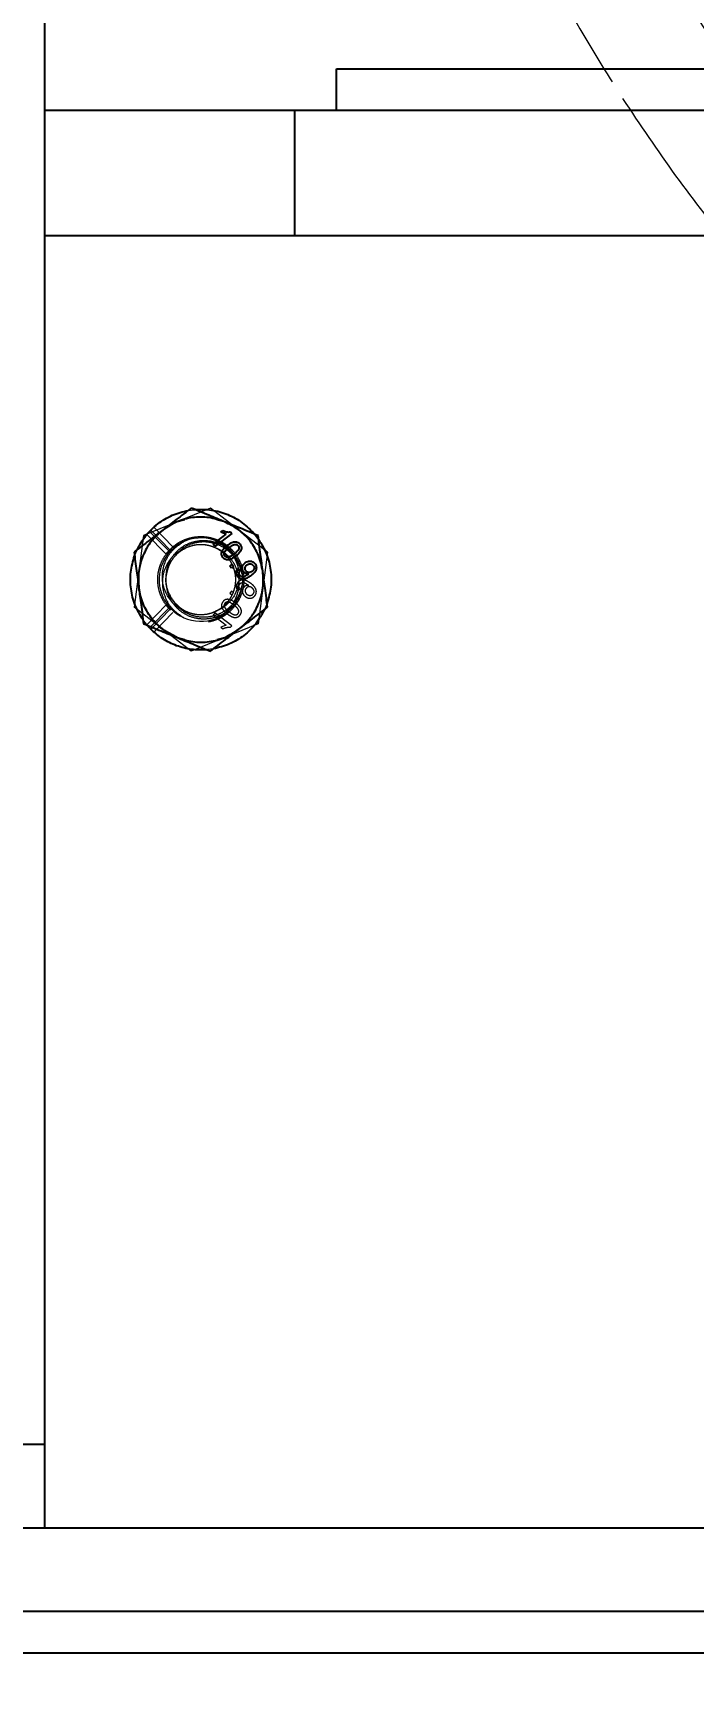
# Model space of a CAD drawing. Header units: millimetres. Extents: x 861 to 27901, y 673 to 17923.
# Drawn here: x 10476.5 to 10602.1, y 5365.5 to 5681.2 of the extents above; entities that cross this region are included whole.
import ezdxf

# ---------------------------------------------------------------- set-up
doc = ezdxf.new("R2010")
doc.units = ezdxf.units.MM
doc.header["$LTSCALE"] = 33.3
doc.linetypes.add('HIDDEN', pattern=[1.905, 1.27, -0.635])
doc.layers.add('CAPA_1', color=7, linetype='Continuous')
doc.styles.add('SLDTEXTSTYLE0', font='TXT', dxfattribs={"width": 0.75})
doc.dimstyles.new('SLDDIMSTYLE0', dxfattribs={"dimtxt": 66.6, "dimasz": 66.6, "dimexe": 0, "dimexo": 0.0625, "dimgap": 16.65, "dimtad": 2, "dimdec": 0, "dimlfac": 1.261261, "dimrnd": 1e-09, "dimzin": 12, "dimdsep": 46, "dimtxsty": 'SLDTEXTSTYLE0', "dimsah": 1, "dimcen": 0.09, "dimadec": 0, "dimazin": 3, "dimtfac": 1, "dimtdec": 0, "dimtofl": 0, "dimtmove": 0, "dimatfit": 3, "dimfxl": 1, "dimfrac": 2, "dimtolj": 1, "dimtzin": 12, "dimarcsym": 0})

# ---------------------------------------------------------------- blocks, each defined once
blk = doc.blocks.new('_D_13')
at = {"layer": 'CAPA_1', "transparency": 16777216}
for p, q in [((9823.17, 6912.25), (14695.32, 6912.25)), ((14662.02, 6912.25), (14662.02, 5357.98)), ((14240.18, 5357.98), (14695.32, 5357.98))]:
    blk.add_line(p, q, dxfattribs=at)
for points in [[(14662.02, 6912.25), (14651.77, 6845.65), (14672.27, 6845.65)], [(14662.02, 5357.98), (14672.27, 5424.58), (14651.77, 5424.58)]]:
    blk.add_solid(points, dxfattribs=at)
at = {"layer": 'CAPA_1', "transparency": 16777216, "insert": (14576.17, 6036.69), "char_height": 66.6, "attachment_point": 1, "rotation": 90, "style": 'SLDTEXTSTYLE0'}
blk.add_mtext('1960', dxfattribs=at)

msp = doc.modelspace()

# ---------------------------------------------------------------- linework, layer by layer
at = {"color": 7, "linetype": 'Continuous', "lineweight": 25}
for p, q in [((10478.6, 5817.09), (10478.6, 5396.87)), ((10534.1, 5666.45), (10534.1, 5674.37)), ((10534.1, 5674.37), (11184.24, 5674.37)), ((11350.74, 5666.45), (10478.6, 5666.45)), ((10526.17, 5666.45), (10526.17, 5642.66)), ((11691.67, 5642.66), (10478.6, 5642.66)), ((10510.65, 5583.98), (10513.17, 5585.91)), ((10510.97, 5583.57), (10510.65, 5583.98)), ((10514.2, 5586.05), (10510.97, 5583.57)), ((10512.12, 5586.29), (10512.5, 5586.59)), ((10513.17, 5585.91), (10512.12, 5586.29)), ((10513.99, 5586.32), (10514.2, 5586.05)), ((10513.84, 5579.84), (10514.25, 5580.16)), ((10514.16, 5579.43), (10513.84, 5579.84)), ((10514.57, 5579.75), (10514.16, 5579.43)), ((10514.25, 5580.16), (10514.57, 5579.75)), ((10515.45, 5579.37), (10515.81, 5578.99)), ((10517.37, 5578.27), (10517.45, 5578.34)), ((10498.58, 5568.08), (10498.05, 5568.68)), ((10498.58, 5568.08), (10498.81, 5568.31)), ((10498.81, 5567.83), (10499.14, 5568.17)), ((10478.6, 5412.73), (10465.91, 5412.73)), ((11826.45, 5396.87), (10264.53, 5396.87)), ((11826.45, 5381.02), (10264.53, 5381.02)), ((11826.45, 5373.09), (10264.53, 5373.09))]:
    msp.add_line(p, q, dxfattribs=at)
at = {"color": 1, "linetype": 'HIDDEN', "lineweight": 18}
for p, q in [((10510.14, 5590.86), (10497.45, 5585.63)), ((10505.35, 5590.24), (10506.23, 5590.46)), ((10505.95, 5590.42), (10507.18, 5590.59)), ((10506.49, 5590.49), (10507.82, 5590.57)), ((10521.02, 5582.48), (10510.14, 5590.86)), ((10498.81, 5586.66), (10499.39, 5587.22)), ((10499.39, 5587.22), (10499.86, 5587.56)), ((10503.03, 5583.49), (10499.39, 5587.22)), ((10503.8, 5588.24), (10502.43, 5587.46)), ((10503.8, 5588.24), (10505.28, 5588.64)), ((10511.38, 5588.64), (10512.88, 5588.23)), ((10497.45, 5585.63), (10495.63, 5572.01)), ((10498.05, 5585.82), (10501.71, 5582.07)), ((10498.2, 5585.94), (10498.58, 5586.42)), ((10498.58, 5586.42), (10502.22, 5582.7)), ((10502.44, 5582.94), (10498.81, 5586.66)), ((10512.72, 5583.81), (10513.17, 5583.53)), ((10515.58, 5586.67), (10516.67, 5585.59)), ((10518.34, 5586.1), (10519.45, 5584.65)), ((10518.55, 5585.9), (10519.31, 5584.91)), ((10495.6, 5581.21), (10495.81, 5581.97)), ((10495.73, 5581.77), (10496.2, 5582.92)), ((10495.9, 5582.19), (10496.54, 5583.46)), ((10502.22, 5582.7), (10501.72, 5582.02)), ((10503.03, 5583.49), (10502.44, 5582.94)), ((10503.16, 5583.59), (10503.03, 5583.49)), ((10505.94, 5583.45), (10505.79, 5583.37)), ((10513.35, 5583.36), (10513.17, 5583.53)), ((10521.02, 5582.48), (10519.21, 5568.87)), ((10496.94, 5580.3), (10496.54, 5578.82)), ((10496.94, 5574.2), (10496.58, 5575.56)), ((10514.16, 5575.07), (10513.84, 5574.66)), ((10513.84, 5574.66), (10514.25, 5574.34)), ((10514.57, 5574.75), (10514.16, 5575.07)), ((10515.45, 5575.13), (10515.81, 5575.51)), ((10515.99, 5575.34), (10516.19, 5576.22)), ((10517.37, 5576.22), (10517.45, 5576.16)), ((10520.12, 5575.68), (10519.72, 5574.2)), ((10506.52, 5563.64), (10495.63, 5572.01)), ((10498.05, 5568.68), (10501.71, 5572.43)), ((10498.81, 5568.31), (10502.22, 5571.8)), ((10502.44, 5571.55), (10499.14, 5568.17)), ((10503.03, 5571), (10499.39, 5567.28)), ((10501.68, 5572.48), (10502.57, 5571.45)), ((10502.22, 5571.8), (10501.71, 5572.43)), ((10502.95, 5573.42), (10503.33, 5572.9)), ((10512.87, 5570.8), (10513.4, 5571.18)), ((10520.56, 5571.82), (10520.13, 5571.05)), ((10520.93, 5572.73), (10520.45, 5571.57)), ((10521.07, 5573.35), (10520.66, 5572.06)), ((10498.88, 5567.78), (10497.33, 5569.63)), ((10498.05, 5568.68), (10497.35, 5569.59)), ((10501.08, 5567.82), (10499.99, 5568.91)), ((10519.21, 5568.87), (10506.52, 5563.64)), ((10510.97, 5570.93), (10510.65, 5570.52)), ((10510.65, 5570.52), (10513.17, 5568.58)), ((10514.2, 5568.45), (10510.97, 5570.93)), ((10513.17, 5568.58), (10512.12, 5568.2)), ((10512.12, 5568.2), (10512.5, 5567.91)), ((10513.99, 5568.18), (10514.2, 5568.45)), ((10505.28, 5565.86), (10503.91, 5566.23)), ((10512.86, 5566.25), (10511.38, 5565.86)), ((10510.79, 5564.1), (10508.96, 5563.92)), ((10510.71, 5564.08), (10509.48, 5563.91))]:
    msp.add_line(p, q, dxfattribs=at)
msp.add_arc((10508.33, 5577.25), 7.93, 37.5876, 307.5876, dxfattribs=at)
for points in [[(11121.76, 6013.67), (11118.45, 6018.6), (11111.84, 6028.47), (11100.89, 6042.53), (11089.23, 6056.01), (11076.81, 6068.79), (11063.71, 6080.86), (11049.94, 6092.18), (11035.56, 6102.71), (11020.61, 6112.41), (11005.15, 6121.26), (10989.21, 6129.23), (10972.85, 6136.3), (10956.11, 6142.43), (10939.07, 6147.62), (10921.75, 6151.85), (10904.23, 6155.09), (10886.55, 6157.35), (10868.78, 6158.61), (10850.96, 6158.88), (10833.15, 6158.15), (10815.41, 6156.41), (10797.8, 6153.69), (10780.37, 6149.98), (10763.18, 6145.31), (10746.27, 6139.67), (10729.71, 6133.1), (10713.54, 6125.6), (10697.81, 6117.22), (10682.58, 6107.96), (10667.9, 6097.87), (10653.8, 6086.96), (10640.34, 6075.29), (10627.55, 6062.88), (10615.48, 6049.77), (10604.16, 6036), (10593.63, 6021.62), (10583.93, 6006.68), (10575.08, 5991.21), (10567.11, 5975.27), (10560.04, 5958.91), (10553.91, 5942.18), (10548.72, 5925.13), (10544.5, 5907.81), (10541.25, 5890.29), (10538.99, 5872.61), (10537.73, 5854.84), (10537.46, 5837.02), (10538.2, 5819.21), (10539.93, 5801.48), (10542.65, 5783.86), (10546.36, 5766.43), (10551.03, 5749.24), (10556.67, 5732.33), (10563.24, 5715.77), (10570.75, 5699.6), (10579.09, 5683.85), (10585.37, 5673.77), (10588.52, 5668.74)], [(10588.52, 5668.74), (10591.82, 5663.8), (10598.44, 5653.93), (10609.39, 5639.87), (10621.05, 5626.4), (10633.47, 5613.61), (10646.57, 5601.54), (10660.34, 5590.22), (10674.72, 5579.7), (10689.67, 5569.99), (10705.13, 5561.14), (10721.07, 5553.17), (10737.43, 5546.1), (10754.16, 5539.97), (10771.21, 5534.78), (10788.53, 5530.56), (10806.05, 5527.31), (10823.73, 5525.05), (10841.5, 5523.79), (10859.32, 5523.52), (10877.13, 5524.26), (10894.86, 5525.99), (10912.48, 5528.71), (10929.91, 5532.42), (10947.1, 5537.1), (10964.01, 5542.73), (10980.57, 5549.31), (10996.74, 5556.8), (11012.47, 5565.18), (11027.7, 5574.44), (11042.38, 5584.54), (11056.48, 5595.44), (11069.94, 5607.11), (11082.73, 5619.53), (11094.8, 5632.64), (11106.12, 5646.4), (11116.65, 5660.78), (11126.35, 5675.73), (11135.2, 5691.19), (11143.17, 5707.13), (11150.24, 5723.49), (11156.37, 5740.23), (11161.56, 5757.28), (11165.78, 5774.59), (11169.03, 5792.11), (11171.29, 5809.79), (11172.55, 5827.56), (11172.82, 5845.38), (11172.08, 5863.19), (11170.35, 5880.93), (11167.63, 5898.54), (11163.92, 5915.97), (11159.24, 5933.16), (11153.61, 5950.07), (11147.04, 5966.64), (11139.53, 5982.8), (11131.19, 5998.55), (11124.9, 6008.63), (11121.76, 6013.67)], [(10501.71, 5572.43), (10501.42, 5572.87), (10500.85, 5573.75), (10500.34, 5575.25), (10500.1, 5576.81), (10500.17, 5578.39), (10500.54, 5579.92), (10501.19, 5581.36), (10502.11, 5582.65), (10503.25, 5583.74), (10504.58, 5584.59), (10506.05, 5585.17), (10507.6, 5585.46), (10509.18, 5585.45), (10510.73, 5585.13), (10512.19, 5584.53), (10513.51, 5583.66), (10514.64, 5582.55), (10515.53, 5581.25), (10516.16, 5579.8), (10516.51, 5578.26), (10516.55, 5576.68), (10516.29, 5575.12), (10515.74, 5573.64), (10514.92, 5572.3), (10513.85, 5571.13), (10512.58, 5570.19), (10511.16, 5569.51), (10509.63, 5569.11), (10508.05, 5569.01), (10506.48, 5569.22), (10504.99, 5569.72), (10503.6, 5570.48), (10502.83, 5571.2), (10502.44, 5571.55)], [(10503.07, 5573.2), (10502.62, 5573.95), (10501.71, 5575.45), (10501.58, 5578.14), (10502.42, 5580.64), (10504.17, 5582.65), (10506.56, 5583.83), (10509.21, 5584.01), (10511.73, 5583.16), (10513.73, 5581.41), (10514.91, 5579.02), (10515.09, 5576.37), (10514.24, 5573.85), (10512.49, 5571.85), (10510.1, 5570.67), (10507.46, 5570.5), (10504.89, 5571.31), (10503.68, 5572.57), (10503.07, 5573.2)], [(10514.61, 5582.09), (10514.91, 5581.65), (10515.49, 5580.79), (10516.03, 5579.32), (10516.31, 5577.77), (10516.23, 5576.73), (10516.19, 5576.21)], [(10503.07, 5573.2), (10502.82, 5573.56), (10502.33, 5574.28), (10501.88, 5575.52), (10501.65, 5576.81), (10501.71, 5577.68), (10501.75, 5578.12)]]:
    msp.add_open_spline(points, degree=3, dxfattribs=at)
for points, knots in [([(11091.47, 5994.07), (11094.26, 5989.61), (11099.83, 5980.68), (11107.22, 5966.71), (11113.88, 5952.39), (11119.7, 5937.7), (11124.7, 5922.72), (11128.84, 5907.47), (11132.13, 5892.02), (11134.54, 5876.41), (11136.08, 5860.69), (11136.73, 5844.91), (11136.49, 5829.11), (11135.37, 5813.36), (11133.37, 5797.69), (11130.49, 5782.16), (11126.75, 5766.81), (11122.15, 5751.7), (11116.71, 5736.87), (11110.45, 5722.36), (11103.38, 5708.24), (11095.54, 5694.53), (11086.94, 5681.28), (11077.6, 5668.53), (11067.57, 5656.33), (11056.87, 5644.71), (11045.54, 5633.71), (11033.6, 5623.36), (11021.11, 5613.69), (11008.09, 5604.75), (10994.59, 5596.54), (10980.66, 5589.11), (10966.32, 5582.47), (10951.64, 5576.64), (10936.66, 5571.65), (10921.41, 5567.5), (10905.96, 5564.21), (10890.35, 5561.8), (10874.63, 5560.26), (10858.85, 5559.61), (10843.05, 5559.85), (10827.3, 5560.97), (10811.63, 5562.97), (10796.09, 5565.85), (10780.75, 5569.59), (10765.64, 5574.19), (10750.81, 5579.63), (10736.3, 5585.89), (10722.17, 5592.96), (10708.46, 5600.8), (10695.22, 5609.4), (10682.47, 5618.74), (10670.27, 5628.77), (10658.65, 5639.47), (10647.65, 5650.8), (10637.3, 5662.74), (10627.63, 5675.23), (10618.68, 5688.25), (10610.48, 5701.75), (10603.05, 5715.68), (10596.41, 5730.02), (10590.58, 5744.7), (10585.58, 5759.69), (10581.44, 5774.93), (10578.15, 5790.38), (10575.75, 5805.99), (10574.19, 5821.38), (10573.89, 5831.58), (10573.74, 5836.51)], [0, 0, 0, 0, 0.015166, 0.030332, 0.045498, 0.060663, 0.075829, 0.090995, 0.106161, 0.121327, 0.136493, 0.151659, 0.166825, 0.18199, 0.197156, 0.212322, 0.227488, 0.242654, 0.25782, 0.272986, 0.288151, 0.303317, 0.318483, 0.333649, 0.348815, 0.363981, 0.379147, 0.394312, 0.409478, 0.424644, 0.43981, 0.454976, 0.470142, 0.485308, 0.500474, 0.515639, 0.530805, 0.545971, 0.561137, 0.576303, 0.591469, 0.606635, 0.6218, 0.636966, 0.652132, 0.667298, 0.682464, 0.69763, 0.712796, 0.727961, 0.743127, 0.758293, 0.773459, 0.788625, 0.803791, 0.818957, 0.834123, 0.849288, 0.864454, 0.87962, 0.894786, 0.909952, 0.925118, 0.940284, 0.955449, 0.970615, 0.985781, 1, 1, 1, 1]), ([(10557.88, 5836.34), (10558.04, 5831.09), (10558.36, 5820.3), (10560.01, 5804.01), (10562.54, 5787.52), (10566.02, 5771.19), (10570.4, 5755.09), (10575.67, 5739.26), (10581.83, 5723.75), (10588.85, 5708.62), (10596.66, 5693.87), (10602.55, 5684.43), (10605.49, 5679.72)], [0, 0, 0, 0, 0.09483, 0.195404, 0.295979, 0.396553, 0.497128, 0.597702, 0.698277, 0.798851, 0.899426, 1, 1, 1, 1]), ([(10501.21, 5586.76), (10501.17, 5586.74), (10500.68, 5586.46), (10500.32, 5586.01), (10499.99, 5585.59)], [0, 0, 0, 0, 0.071301, 1, 1, 1, 1]), ([(10504.7, 5571.69), (10504.35, 5571.85), (10503.22, 5572.37), (10501.9, 5574.08), (10500.98, 5576.45), (10500.97, 5579.01), (10501.72, 5581.19), (10503.07, 5583.13), (10504.33, 5583.98), (10505.09, 5584.49)], [0, 0, 0, 0, 0.073226, 0.23471, 0.3941, 0.554574, 0.712039, 0.827456, 1, 1, 1, 1]), ([(10501.75, 5578.12), (10501.8, 5578.58), (10501.9, 5579.5), (10502.51, 5581.07), (10503.63, 5582.64), (10505.37, 5583.93), (10507.35, 5584.64), (10509.45, 5584.78), (10511.5, 5584.32), (10513.29, 5583.4), (10514.2, 5582.49), (10514.61, 5582.09)], [0, 0, 0, 0, 0.081677, 0.16135, 0.291036, 0.413148, 0.534221, 0.654765, 0.776346, 0.898839, 1, 1, 1, 1]), ([(10503.07, 5573.2), (10503.26, 5572.96), (10503.75, 5572.38), (10504.46, 5571.83), (10505.11, 5571.43), (10505.57, 5571.2), (10506.15, 5570.96), (10506.59, 5570.84), (10506.83, 5570.78), (10506.83, 5570.78), (10506.83, 5570.78), (10506.83, 5570.78), (10506.83, 5570.78), (10506.84, 5570.78), (10506.84, 5570.78), (10506.86, 5570.77), (10506.89, 5570.77), (10506.95, 5570.75), (10507.16, 5570.71), (10507.88, 5570.59), (10508.69, 5570.59), (10509.48, 5570.7), (10509.93, 5570.8), (10510.44, 5570.94), (10510.88, 5571.11), (10511.16, 5571.24), (10511.43, 5571.37), (10511.77, 5571.56), (10512.25, 5571.88), (10512.7, 5572.23), (10513.09, 5572.61), (10513.47, 5573.03), (10513.86, 5573.55), (10514.16, 5574.05), (10514.33, 5574.39), (10514.45, 5574.67), (10514.6, 5575.04), (10514.77, 5575.58), (10514.89, 5576.14), (10514.96, 5576.74), (10514.98, 5577.34), (10514.95, 5577.89), (10514.88, 5578.36), (10514.81, 5578.7), (10514.76, 5578.9), (10514.69, 5579.15), (10514.58, 5579.52), (10514.37, 5580.02), (10514.16, 5580.45), (10513.94, 5580.81), (10513.6, 5581.31), (10513.05, 5581.96), (10512.26, 5582.64), (10511.47, 5583.12), (10510.74, 5583.45), (10510.05, 5583.68), (10509.34, 5583.82), (10508.63, 5583.9), (10507.4, 5583.89), (10505.64, 5583.47), (10503.71, 5582.19), (10502.27, 5580.35), (10501.92, 5578.86), (10501.75, 5578.12)], [0, 0, 0, 0, 0.025018, 0.062505, 0.073457, 0.087536, 0.104741, 0.12507, 0.12508, 0.125088, 0.125103, 0.125129, 0.125176, 0.125264, 0.125429, 0.125753, 0.126422, 0.127908, 0.131491, 0.144058, 0.187539, 0.197474, 0.209566, 0.225509, 0.240805, 0.248969, 0.250106, 0.265748, 0.281391, 0.297034, 0.312676, 0.325838, 0.344007, 0.365974, 0.374124, 0.375253, 0.390902, 0.40655, 0.422199, 0.437847, 0.456199, 0.471384, 0.483402, 0.495485, 0.499868, 0.500438, 0.516867, 0.531646, 0.544773, 0.556248, 0.566071, 0.595236, 0.625559, 0.651348, 0.670843, 0.691621, 0.711565, 0.729805, 0.750654, 0.81299, 0.875327, 0.937663, 1, 1, 1, 1]), ([(10516.19, 5578.29), (10516.1, 5578.66), (10515.92, 5579.4), (10515.48, 5580.34), (10514.98, 5581.18), (10514.4, 5581.93), (10513.46, 5582.85), (10512.49, 5583.49), (10511.63, 5583.87), (10511.15, 5584.05), (10510.62, 5584.2), (10509.6, 5584.42), (10508.07, 5584.46), (10506.12, 5583.95), (10504.55, 5583.08), (10503.87, 5582.23), (10503.62, 5581.92)], [0, 0, 0, 0, 0.069953, 0.139917, 0.190193, 0.248551, 0.31488, 0.430247, 0.459214, 0.488206, 0.524206, 0.559732, 0.679274, 0.802425, 0.926677, 1, 1, 1, 1]), ([(10511.18, 5584.65), (10512, 5584.15), (10513.42, 5583.31), (10514.89, 5581.23), (10515.61, 5579.24), (10515.6, 5577.85), (10515.59, 5577.35)], [0, 0, 0, 0, 0.314695, 0.54128, 0.834453, 1, 1, 1, 1]), ([(10505.5, 5583.22), (10504.86, 5582.94), (10503.44, 5582.33), (10501.89, 5580.43), (10500.98, 5578.05), (10500.97, 5575.49), (10501.72, 5573.31), (10503.07, 5571.36), (10504.33, 5570.52), (10505.09, 5570.01)], [0, 0, 0, 0, 0.123454, 0.276185, 0.426937, 0.578714, 0.727646, 0.836807, 1, 1, 1, 1]), ([(10511.18, 5569.85), (10512, 5570.34), (10513.41, 5571.19), (10514.9, 5573.27), (10515.6, 5575.32), (10515.67, 5577.62), (10515.07, 5579.88), (10513.74, 5581.68), (10512.3, 5582.78), (10511.46, 5583.14), (10511.04, 5583.31)], [0, 0, 0, 0, 0.165815, 0.285204, 0.439678, 0.538055, 0.684865, 0.841009, 0.920503, 1, 1, 1, 1]), ([(10519.72, 5580.3), (10519.92, 5579.8), (10520.13, 5579.27), (10520.12, 5578.7), (10520.12, 5578.66)], [0, 0, 0, 0, 0.928699, 1, 1, 1, 1]), ([(10501.75, 5576.38), (10501.8, 5575.91), (10501.9, 5574.99), (10502.51, 5573.43), (10503.63, 5571.86), (10505.37, 5570.57), (10507.35, 5569.86), (10509.45, 5569.72), (10511.5, 5570.18), (10513.29, 5571.1), (10514.2, 5572), (10514.61, 5572.41)], [0, 0, 0, 0, 0.081677, 0.161349, 0.291035, 0.413148, 0.534221, 0.654764, 0.776345, 0.898838, 1, 1, 1, 1]), ([(10516.19, 5576.21), (10516.1, 5575.84), (10515.92, 5575.1), (10515.48, 5574.15), (10514.98, 5573.32), (10514.4, 5572.56), (10513.46, 5571.65), (10512.49, 5571.01), (10511.63, 5570.63), (10511.15, 5570.45), (10510.62, 5570.29), (10509.6, 5570.08), (10508.07, 5570.04), (10506.11, 5570.54), (10504.33, 5571.59), (10503.49, 5572.66), (10503.07, 5573.2)], [0, 0, 0, 0, 0.066556, 0.133122, 0.180956, 0.23648, 0.299587, 0.409351, 0.436911, 0.464495, 0.498747, 0.532548, 0.646284, 0.763454, 0.881671, 1, 1, 1, 1]), ([(10515.59, 5577.14), (10515.43, 5576.32), (10515.11, 5574.61), (10513.74, 5572.82), (10512.3, 5571.71), (10511.46, 5571.36), (10511.04, 5571.19)], [0, 0, 0, 0, 0.315902, 0.654861, 0.827426, 1, 1, 1, 1]), ([(10516.19, 5576.21), (10516.09, 5575.7), (10515.9, 5574.68), (10515.4, 5573.62), (10515, 5572.95), (10514.78, 5572.63), (10514.55, 5572.32), (10514.35, 5572.08), (10514.16, 5571.87), (10513.8, 5571.49), (10513.44, 5571.2), (10513.17, 5570.97)], [0, 0, 0, 0, 0.249952, 0.499906, 0.562471, 0.625034, 0.687596, 0.750157, 0.77567, 0.825835, 1, 1, 1, 1]), ([(10515.31, 5576.66), (10515.23, 5576.54), (10515.11, 5576.36), (10515.05, 5576.08), (10515.05, 5575.79), (10515.17, 5575.44), (10515.36, 5575.23), (10515.45, 5575.13)], [0, 0, 0, 0, 0.249859, 0.375956, 0.500482, 0.749847, 1, 1, 1, 1]), ([(10517.91, 5576.47), (10517.71, 5576.61), (10517.31, 5576.9), (10516.74, 5577.15), (10516.24, 5577.19), (10515.88, 5577.11), (10515.55, 5576.93), (10515.39, 5576.75), (10515.31, 5576.66)], [0, 0, 0, 0, 0.250485, 0.500118, 0.62804, 0.750092, 0.874994, 1, 1, 1, 1]), ([(10515.81, 5575.51), (10515.75, 5575.58), (10515.65, 5575.7), (10515.57, 5575.9), (10515.56, 5576.05), (10515.59, 5576.22), (10515.65, 5576.32), (10515.7, 5576.39)], [0, 0, 0, 0, 0.277074, 0.499914, 0.624834, 0.750381, 1, 1, 1, 1]), ([(10515.7, 5576.39), (10515.75, 5576.45), (10515.86, 5576.57), (10516.07, 5576.67), (10516.31, 5576.71), (10516.77, 5576.6), (10517.1, 5576.39), (10517.37, 5576.22)], [0, 0, 0, 0, 0.125207, 0.25031, 0.375339, 0.50062, 1, 1, 1, 1]), ([(10516.46, 5575.75), (10516.43, 5575.71), (10516.38, 5575.65), (10516.31, 5575.5), (10516.24, 5575.31), (10516.22, 5575.07), (10516.24, 5574.82), (10516.32, 5574.59), (10516.48, 5574.3), (10516.67, 5574.14), (10516.79, 5574.03)], [0, 0, 0, 0, 0.062611, 0.125226, 0.250194, 0.373586, 0.500286, 0.62458, 0.750412, 1, 1, 1, 1]), ([(10517.45, 5576.16), (10517.35, 5576.16), (10517.16, 5576.17), (10516.89, 5576.09), (10516.64, 5575.96), (10516.52, 5575.82), (10516.46, 5575.75)], [0, 0, 0, 0, 0.24954, 0.50198, 0.751372, 1, 1, 1, 1]), ([(10516.93, 5575.59), (10516.87, 5575.5), (10516.78, 5575.36), (10516.74, 5575.15), (10516.75, 5574.99), (10516.79, 5574.83), (10516.89, 5574.64), (10517.01, 5574.53), (10517.09, 5574.46)], [0, 0, 0, 0, 0.24952, 0.373528, 0.499888, 0.62379, 0.750316, 1, 1, 1, 1]), ([(10516.79, 5574.03), (10516.93, 5573.93), (10517.15, 5573.79), (10517.49, 5573.71), (10517.75, 5573.7), (10518, 5573.75), (10518.33, 5573.88), (10518.5, 5574.07), (10518.62, 5574.2)], [0, 0, 0, 0, 0.249869, 0.376654, 0.500348, 0.627459, 0.750824, 1, 1, 1, 1]), ([(10518.07, 5575.68), (10517.98, 5575.74), (10517.85, 5575.83), (10517.64, 5575.89), (10517.47, 5575.9), (10517.31, 5575.87), (10517.11, 5575.79), (10517, 5575.67), (10516.93, 5575.59)], [0, 0, 0, 0, 0.249977, 0.377915, 0.500342, 0.627106, 0.750811, 1, 1, 1, 1]), ([(10517.09, 5574.46), (10517.18, 5574.4), (10517.37, 5574.27), (10517.66, 5574.23), (10517.89, 5574.26), (10518.1, 5574.34), (10518.22, 5574.46), (10518.3, 5574.55)], [0, 0, 0, 0, 0.25025, 0.499841, 0.629288, 0.750666, 1, 1, 1, 1]), ([(10518.62, 5574.2), (10518.69, 5574.29), (10518.81, 5574.48), (10518.89, 5574.81), (10518.89, 5575.15), (10518.77, 5575.58), (10518.43, 5576.05), (10518.08, 5576.33), (10517.91, 5576.47)], [0, 0, 0, 0, 0.125064, 0.25009, 0.37511, 0.500169, 0.749441, 1, 1, 1, 1]), ([(10518.3, 5574.55), (10518.36, 5574.64), (10518.44, 5574.78), (10518.47, 5575), (10518.45, 5575.16), (10518.39, 5575.31), (10518.28, 5575.5), (10518.16, 5575.61), (10518.07, 5575.68)], [0, 0, 0, 0, 0.249017, 0.371845, 0.499365, 0.623226, 0.749892, 1, 1, 1, 1]), ([(10512.52, 5573.03), (10512.43, 5572.89), (10512.29, 5572.67), (10512.25, 5572.37), (10512.25, 5572.2), (10512.27, 5572.11), (10512.28, 5572.07)], [0, 0, 0, 0, 0.498795, 0.749148, 0.874576, 1, 1, 1, 1]), ([(10512.52, 5573.03), (10512.43, 5572.89), (10512.29, 5572.67), (10512.24, 5572.33), (10512.27, 5572.16), (10512.28, 5572.07)], [0, 0, 0, 0, 0.499036, 0.74951, 1, 1, 1, 1]), ([(10512.28, 5572.07), (10512.33, 5571.94), (10512.44, 5571.67), (10512.8, 5571.21), (10513.14, 5570.93), (10513.36, 5570.74)], [0, 0, 0, 0, 0.249754, 0.499871, 1, 1, 1, 1]), ([(10514.95, 5572.81), (10514.77, 5572.95), (10514.39, 5573.22), (10513.86, 5573.46), (10513.4, 5573.52), (10513.06, 5573.47), (10512.75, 5573.29), (10512.6, 5573.12), (10512.52, 5573.03)], [0, 0, 0, 0, 0.250472, 0.500339, 0.626188, 0.75018, 0.874972, 1, 1, 1, 1]), ([(10512.89, 5572.75), (10512.85, 5572.68), (10512.76, 5572.53), (10512.75, 5572.28), (10512.81, 5572.03), (10513.09, 5571.62), (10513.42, 5571.36), (10513.68, 5571.15)], [0, 0, 0, 0, 0.124696, 0.249462, 0.374432, 0.499637, 1, 1, 1, 1]), ([(10514.63, 5572.4), (10514.37, 5572.6), (10514.04, 5572.84), (10513.56, 5573.01), (10513.31, 5573), (10513.07, 5572.93), (10512.95, 5572.81), (10512.89, 5572.75)], [0, 0, 0, 0, 0.50041, 0.625613, 0.75058, 0.875344, 1, 1, 1, 1]), ([(10513.68, 5571.15), (10513.86, 5571.02), (10514.13, 5570.82), (10514.53, 5570.61), (10514.75, 5570.56), (10514.86, 5570.54)], [0, 0, 0, 0, 0.500372, 0.750515, 1, 1, 1, 1]), ([(10515.42, 5570.8), (10515.46, 5570.87), (10515.55, 5571.01), (10515.56, 5571.27), (10515.5, 5571.51), (10515.22, 5571.93), (10514.9, 5572.19), (10514.63, 5572.4)], [0, 0, 0, 0, 0.124745, 0.249484, 0.374471, 0.499648, 1, 1, 1, 1]), ([(10515.79, 5570.52), (10515.86, 5570.61), (10515.98, 5570.8), (10516.07, 5571.15), (10516.04, 5571.5), (10515.75, 5572.13), (10515.31, 5572.51), (10514.95, 5572.81)], [0, 0, 0, 0, 0.1253733, 0.2506437, 0.3756975, 0.5011132, 1, 1, 1, 1]), ([(10512.5, 5567.91), (10512.74, 5568.01), (10513.22, 5568.22), (10513.73, 5568.19), (10513.99, 5568.18)], [0, 0, 0, 0, 0.500866, 1, 1, 1, 1]), ([(10513.36, 5570.74), (10513.55, 5570.61), (10513.92, 5570.34), (10514.45, 5570.09), (10514.92, 5570.03), (10515.26, 5570.09), (10515.56, 5570.26), (10515.72, 5570.43), (10515.79, 5570.52)], [0, 0, 0, 0, 0.2504815, 0.5003453, 0.6318665, 0.7502213, 0.8749868, 1, 1, 1, 1]), ([(10514.86, 5570.54), (10514.92, 5570.54), (10515.02, 5570.55), (10515.18, 5570.59), (10515.29, 5570.67), (10515.37, 5570.74), (10515.4, 5570.78), (10515.42, 5570.8)], [0, 0, 0, 0, 0.250055, 0.499949, 0.749722, 0.874857, 1, 1, 1, 1]), ([(10516.67, 5568.91), (10516.33, 5568.49), (10515.98, 5568.04), (10515.49, 5567.76), (10515.45, 5567.74)], [0, 0, 0, 0, 0.928699, 1, 1, 1, 1])]:
    msp.add_open_spline(points, degree=3, knots=knots, dxfattribs=at)
at = {"color": 7, "linetype": 'Continuous', "lineweight": 25}
for points in [[(10496.2, 5582.92), (10496.72, 5583.86), (10497.76, 5585.72), (10500.1, 5587.95), (10502.84, 5589.64), (10504.91, 5590.16), (10505.95, 5590.42)], [(10507.18, 5590.59), (10508.25, 5590.61), (10510.38, 5590.64), (10513.48, 5589.73), (10516.31, 5588.2), (10517.8, 5586.67), (10518.55, 5585.9)], [(10512.86, 5588.24), (10511.87, 5588.57), (10509.89, 5589.21), (10506.74, 5589.16), (10503.69, 5588.39), (10501.95, 5587.24), (10501.08, 5586.67)], [(10520.12, 5578.82), (10519.9, 5579.84), (10519.47, 5581.88), (10517.85, 5584.58), (10515.65, 5586.84), (10513.79, 5587.77), (10512.86, 5588.24)], [(10501.08, 5586.67), (10500.3, 5585.98), (10498.75, 5584.59), (10497.22, 5581.83), (10496.36, 5578.8), (10496.48, 5576.72), (10496.54, 5575.68)], [(10519.31, 5584.91), (10519.86, 5584), (10520.96, 5582.17), (10521.71, 5579.03), (10521.8, 5575.81), (10521.22, 5573.75), (10520.93, 5572.73)], [(10497.35, 5569.59), (10496.8, 5570.5), (10495.7, 5572.33), (10494.95, 5575.47), (10494.86, 5578.69), (10495.44, 5580.74), (10495.73, 5581.77)], [(10515.58, 5567.82), (10516.36, 5568.52), (10517.91, 5569.91), (10519.43, 5572.67), (10520.3, 5575.7), (10520.18, 5577.78), (10520.12, 5578.82)], [(10503.8, 5566.25), (10502.87, 5566.72), (10501, 5567.66), (10498.81, 5569.92), (10497.19, 5572.62), (10496.76, 5574.66), (10496.54, 5575.68)], [(10520.45, 5571.57), (10519.94, 5570.64), (10518.9, 5568.77), (10516.56, 5566.55), (10513.82, 5564.86), (10511.75, 5564.34), (10510.71, 5564.08)], [(10509.48, 5563.91), (10508.5, 5563.89), (10506.54, 5563.84), (10503.68, 5564.6), (10501.01, 5565.88), (10499.54, 5567.18), (10498.81, 5567.83)], [(10503.8, 5566.25), (10504.79, 5565.93), (10506.77, 5565.28), (10509.92, 5565.34), (10512.97, 5566.11), (10514.71, 5567.25), (10515.58, 5567.82)]]:
    msp.add_open_spline(points, degree=3, dxfattribs=at)
for points, knots in [([(10506.52, 5590.86), (10505.57, 5590.13), (10503.78, 5588.76), (10501.94, 5587.34), (10501.08, 5586.67)], [0, 0, 0, 0, 0.532771, 1, 1, 1, 1]), ([(10512.86, 5588.24), (10511.86, 5588.66), (10509.71, 5589.54), (10507.63, 5590.4), (10506.52, 5590.86)], [0, 0, 0, 0, 0.467229, 1, 1, 1, 1]), ([(10519.21, 5585.63), (10518.1, 5586.08), (10516.02, 5586.94), (10513.87, 5587.83), (10512.86, 5588.24)], [0, 0, 0, 0, 0.532771, 1, 1, 1, 1]), ([(10501.08, 5586.67), (10500.21, 5586.01), (10498.37, 5584.59), (10496.59, 5583.22), (10495.63, 5582.48)], [0, 0, 0, 0, 0.467229, 1, 1, 1, 1]), ([(10512.28, 5582.42), (10512.33, 5582.56), (10512.44, 5582.83), (10512.8, 5583.29), (10513.14, 5583.57), (10513.36, 5583.76)], [0, 0, 0, 0, 0.249754, 0.499871, 1, 1, 1, 1]), ([(10512.5, 5586.59), (10512.74, 5586.48), (10513.22, 5586.28), (10513.73, 5586.3), (10513.99, 5586.32)], [0, 0, 0, 0, 0.500866, 1, 1, 1, 1]), ([(10513.36, 5583.76), (10513.55, 5583.89), (10513.92, 5584.16), (10514.45, 5584.41), (10514.92, 5584.47), (10515.26, 5584.41), (10515.56, 5584.24), (10515.72, 5584.07), (10515.79, 5583.98)], [0, 0, 0, 0, 0.2504817, 0.5003456, 0.6317049, 0.7502211, 0.8749867, 1, 1, 1, 1]), ([(10513.68, 5583.34), (10513.86, 5583.48), (10514.13, 5583.67), (10514.53, 5583.89), (10514.75, 5583.93), (10514.86, 5583.96)], [0, 0, 0, 0, 0.500372, 0.750515, 1, 1, 1, 1]), ([(10515.42, 5583.7), (10515.46, 5583.63), (10515.55, 5583.49), (10515.56, 5583.23), (10515.5, 5582.99), (10515.22, 5582.57), (10514.9, 5582.31), (10514.63, 5582.1)], [0, 0, 0, 0, 0.124745, 0.249484, 0.374471, 0.499648, 1, 1, 1, 1]), ([(10514.86, 5583.96), (10514.92, 5583.96), (10515.02, 5583.95), (10515.17, 5583.9), (10515.31, 5583.82), (10515.38, 5583.74), (10515.42, 5583.7)], [0, 0, 0, 0, 0.250158, 0.500156, 0.750032, 1, 1, 1, 1]), ([(10515.79, 5583.98), (10515.86, 5583.88), (10515.98, 5583.69), (10516.07, 5583.35), (10516.04, 5583), (10515.75, 5582.37), (10515.31, 5581.99), (10514.95, 5581.69)], [0, 0, 0, 0, 0.125373, 0.250644, 0.375698, 0.501113, 1, 1, 1, 1]), ([(10520.12, 5578.82), (10519.97, 5579.9), (10519.67, 5582.2), (10519.37, 5584.44), (10519.21, 5585.63)], [0, 0, 0, 0, 0.467229, 1, 1, 1, 1]), ([(10495.63, 5582.48), (10495.79, 5581.3), (10496.09, 5579.06), (10496.4, 5576.76), (10496.54, 5575.68)], [0, 0, 0, 0, 0.532771, 1, 1, 1, 1]), ([(10512.52, 5581.46), (10512.43, 5581.61), (10512.29, 5581.83), (10512.25, 5582.13), (10512.25, 5582.3), (10512.27, 5582.38), (10512.28, 5582.42)], [0, 0, 0, 0, 0.498795, 0.749148, 0.874576, 1, 1, 1, 1]), ([(10514.95, 5581.69), (10514.77, 5581.55), (10514.39, 5581.28), (10513.86, 5581.04), (10513.4, 5580.98), (10513.06, 5581.03), (10512.75, 5581.2), (10512.6, 5581.38), (10512.52, 5581.46)], [0, 0, 0, 0, 0.250476, 0.500347, 0.625768, 0.750176, 0.87497, 1, 1, 1, 1]), ([(10512.89, 5581.75), (10512.85, 5581.82), (10512.76, 5581.96), (10512.75, 5582.22), (10512.81, 5582.46), (10513.09, 5582.88), (10513.42, 5583.14), (10513.68, 5583.34)], [0, 0, 0, 0, 0.124696, 0.249462, 0.374432, 0.499637, 1, 1, 1, 1]), ([(10514.63, 5582.1), (10514.37, 5581.9), (10514.04, 5581.65), (10513.56, 5581.49), (10513.31, 5581.5), (10513.07, 5581.57), (10512.95, 5581.69), (10512.89, 5581.75)], [0, 0, 0, 0, 0.50041, 0.625613, 0.75058, 0.875344, 1, 1, 1, 1]), ([(10516.46, 5578.75), (10516.41, 5578.82), (10516.32, 5578.95), (10516.24, 5579.19), (10516.22, 5579.43), (10516.24, 5579.67), (10516.32, 5579.91), (10516.48, 5580.2), (10516.67, 5580.36), (10516.79, 5580.47)], [0, 0, 0, 0, 0.125074, 0.250064, 0.373261, 0.500199, 0.624296, 0.750369, 1, 1, 1, 1]), ([(10516.79, 5580.47), (10516.93, 5580.56), (10517.15, 5580.71), (10517.49, 5580.79), (10517.75, 5580.79), (10518, 5580.75), (10518.33, 5580.62), (10518.5, 5580.43), (10518.62, 5580.3)], [0, 0, 0, 0, 0.249869, 0.376454, 0.500348, 0.627239, 0.750824, 1, 1, 1, 1]), ([(10515.31, 5577.84), (10515.23, 5577.96), (10515.11, 5578.14), (10515.05, 5578.42), (10515.05, 5578.71), (10515.17, 5579.05), (10515.36, 5579.27), (10515.45, 5579.37)], [0, 0, 0, 0, 0.249859, 0.375718, 0.500481, 0.749846, 1, 1, 1, 1]), ([(10517.91, 5578.03), (10517.71, 5577.89), (10517.31, 5577.6), (10516.74, 5577.35), (10516.24, 5577.31), (10515.88, 5577.39), (10515.55, 5577.57), (10515.39, 5577.75), (10515.31, 5577.84)], [0, 0, 0, 0, 0.250485, 0.500119, 0.627899, 0.750092, 0.874994, 1, 1, 1, 1]), ([(10515.81, 5578.99), (10515.75, 5578.92), (10515.65, 5578.79), (10515.57, 5578.6), (10515.56, 5578.45), (10515.58, 5578.32), (10515.63, 5578.21), (10515.68, 5578.14), (10515.7, 5578.11)], [0, 0, 0, 0, 0.276477, 0.499318, 0.623718, 0.749496, 0.874756, 1, 1, 1, 1]), ([(10515.7, 5578.11), (10515.75, 5578.05), (10515.86, 5577.93), (10516.07, 5577.83), (10516.31, 5577.79), (10516.77, 5577.89), (10517.1, 5578.11), (10517.37, 5578.27)], [0, 0, 0, 0, 0.125207, 0.25031, 0.375339, 0.50062, 1, 1, 1, 1]), ([(10517.45, 5578.34), (10517.35, 5578.33), (10517.17, 5578.33), (10516.89, 5578.41), (10516.64, 5578.54), (10516.52, 5578.68), (10516.46, 5578.75)], [0, 0, 0, 0, 0.248943, 0.49945, 0.750285, 1, 1, 1, 1]), ([(10516.93, 5578.91), (10516.87, 5579), (10516.78, 5579.14), (10516.74, 5579.35), (10516.75, 5579.51), (10516.79, 5579.66), (10516.89, 5579.86), (10517.01, 5579.96), (10517.09, 5580.04)], [0, 0, 0, 0, 0.249521, 0.373851, 0.499889, 0.624096, 0.750315, 1, 1, 1, 1]), ([(10518.07, 5578.82), (10517.98, 5578.76), (10517.85, 5578.67), (10517.64, 5578.61), (10517.47, 5578.6), (10517.31, 5578.63), (10517.11, 5578.71), (10517, 5578.83), (10516.93, 5578.91)], [0, 0, 0, 0, 0.249976, 0.378222, 0.500342, 0.627452, 0.750811, 1, 1, 1, 1]), ([(10517.09, 5580.04), (10517.18, 5580.1), (10517.37, 5580.23), (10517.66, 5580.27), (10517.89, 5580.24), (10518.1, 5580.16), (10518.22, 5580.04), (10518.3, 5579.95)], [0, 0, 0, 0, 0.25025, 0.499842, 0.629576, 0.750665, 1, 1, 1, 1]), ([(10518.62, 5580.3), (10518.69, 5580.21), (10518.81, 5580.02), (10518.89, 5579.69), (10518.89, 5579.35), (10518.77, 5578.91), (10518.43, 5578.45), (10518.08, 5578.17), (10517.91, 5578.03)], [0, 0, 0, 0, 0.1250636, 0.2500896, 0.37511, 0.5001694, 0.749441, 1, 1, 1, 1]), ([(10518.3, 5579.95), (10518.36, 5579.86), (10518.44, 5579.72), (10518.47, 5579.5), (10518.45, 5579.34), (10518.39, 5579.18), (10518.28, 5579), (10518.16, 5578.89), (10518.07, 5578.82)], [0, 0, 0, 0, 0.249017, 0.372138, 0.499365, 0.623562, 0.749893, 1, 1, 1, 1]), ([(10521.02, 5572.01), (10520.87, 5573.2), (10520.57, 5575.44), (10520.26, 5577.74), (10520.12, 5578.82)], [0, 0, 0, 0, 0.532771, 1, 1, 1, 1]), ([(10496.54, 5575.68), (10496.68, 5574.6), (10496.99, 5572.29), (10497.29, 5570.06), (10497.45, 5568.87)], [0, 0, 0, 0, 0.467229, 1, 1, 1, 1]), ([(10515.58, 5567.82), (10516.45, 5568.49), (10518.29, 5569.91), (10520.07, 5571.28), (10521.02, 5572.01)], [0, 0, 0, 0, 0.467229, 1, 1, 1, 1]), ([(10497.45, 5568.87), (10498.56, 5568.41), (10500.64, 5567.56), (10502.79, 5566.67), (10503.8, 5566.25)], [0, 0, 0, 0, 0.532771, 1, 1, 1, 1]), ([(10503.8, 5566.25), (10504.8, 5565.84), (10506.95, 5564.95), (10509.03, 5564.09), (10510.14, 5563.64)], [0, 0, 0, 0, 0.467229, 1, 1, 1, 1]), ([(10510.14, 5563.64), (10511.09, 5564.37), (10512.88, 5565.74), (10514.72, 5567.16), (10515.58, 5567.82)], [0, 0, 0, 0, 0.532771, 1, 1, 1, 1])]:
    msp.add_open_spline(points, degree=3, knots=knots, dxfattribs=at)

# ---------------------------------------------------------------- dimensions: what is measured, and where the dimension line sits
at = {"layer": 'CAPA_1'}
dim = msp.add_linear_dim(base=(14662.02, 5357.98), p1=(9780.88, 6912.25), p2=(14197.89, 5357.98), angle=90, dimstyle='SLDDIMSTYLE0', dxfattribs=at)
dim.commit()
dim.dimension.update_dxf_attribs({"geometry": '_D_13', "text_midpoint": (14662.02, 6135.11), "dimtype": 160})

doc.saveas('drawing.dxf')
